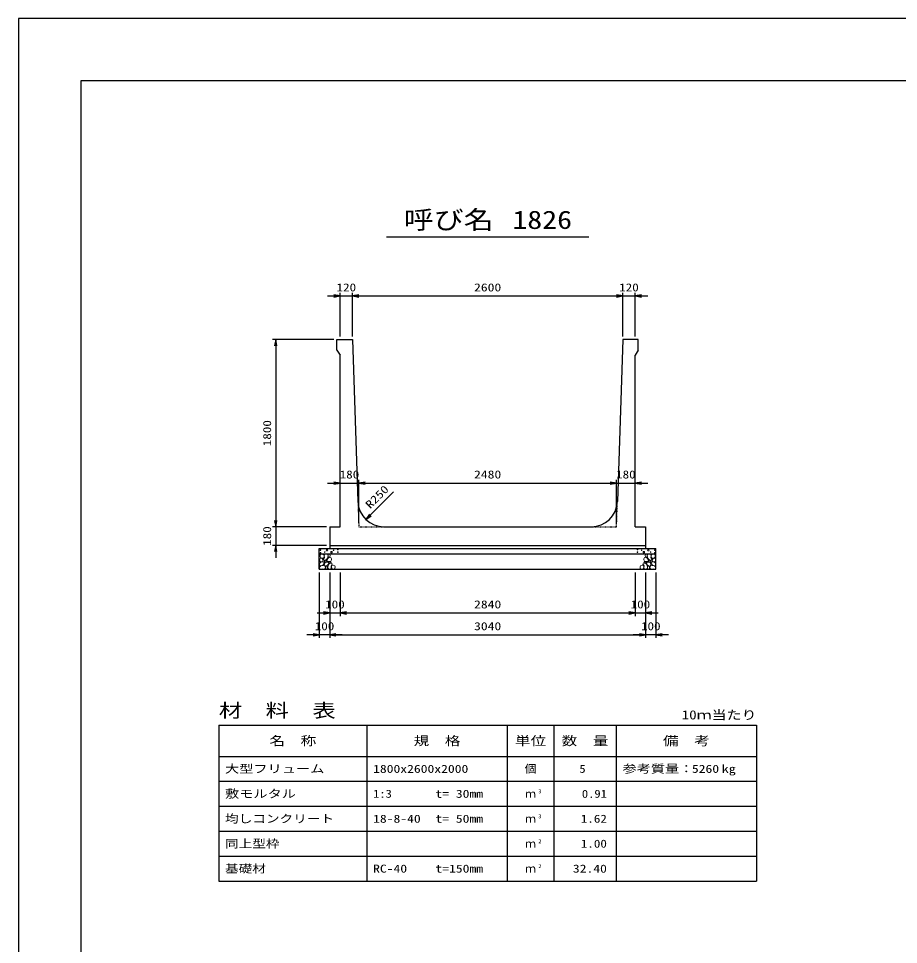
# Model space of a CAD drawing. Units: millimetres at full size. Extents: x 0 to 25230, y 0 to 17820.
# Drawn here: x 0 to 8469, y 8910 to 17820 of the extents above; entities that cross this region are included whole.
import ezdxf
from ezdxf.enums import TextEntityAlignment as Align

# ---------------------------------------------------------------- set-up
doc = ezdxf.new("R2010")
doc.units = ezdxf.units.MM
doc.linetypes.add('DASHED_SPACED', pattern=[12, 6, -6])
for name, color, linetype, lineweight in [('0_2', 7, 'Continuous', 25), ('D-DCR-HCHn', 4, 'Continuous', 9), ('D-MTR-FRAM', 7, 'Continuous', 25), ('D-MTR-LINE', 7, 'Continuous', 25), ('D-STR-DIM', 7, 'Continuous', 25), ('D-STR-STRn', 1, 'Continuous', 25), ('D-TTL', 2, 'Continuous', 25), ('D-TTL-TXT', 7, 'Continuous', 25)]:
    doc.layers.add(name, color=color, linetype=linetype, lineweight=lineweight)
doc.layers.add('D-MTR', color=7, linetype='Continuous')
doc.layers.add('D-MTR-TXT', color=7, linetype='Continuous')
doc.styles.add('ＭＳ ゴシック', font='')
doc.styles.get('ＭＳ ゴシック').set_extended_font_data('MS Gothic')

# ---------------------------------------------------------------- blocks, each defined once
blk = doc.blocks.new('open_arrow')
at = {"color": 0, "linetype": 'Continuous', "lineweight": -2}
blk.add_lwpolyline([(7.5, 1.25), (0, 0), (7.5, -1.25)], dxfattribs=at)

msp = doc.modelspace()

# ---------------------------------------------------------------- linework, layer by layer
at = {"layer": '0_2'}
for p, q in [((2995, 12490), (2995, 12070)), ((3095, 12490), (3095, 12070)), ((3095, 12490), (3095, 12070)), ((5935, 12490), (5935, 12070)), ((2875, 12100), (3215, 12100)), ((3095, 12100), (5935, 12100))]:
    msp.add_line(p, q, dxfattribs=at)
at = {"layer": 'D-DCR-HCHn'}
for points in [[(2933.399, 12663.696), (2917.796, 12667.163), (2903.928, 12660.228), (2902.194, 12644.626), (2905.661, 12632.491), (2922.997, 12627.29), (2935.132, 12627.29), (2940.333, 12635.958), (2940.333, 12655.028)], [(2947.267, 12665.429), (2942.067, 12649.827), (2943.8, 12632.491), (2931.665, 12613.421), (2947.267, 12604.753), (2964.603, 12613.421), (2975.005, 12627.29), (2978.472, 12649.827), (2975.005, 12661.962), (2964.603, 12667.163)], [(2980.206, 12661.962), (2980.206, 12641.159), (2988.874, 12635.958), (2997.542, 12641.159), (2999.275, 12653.294), (2997.542, 12663.696), (2985.407, 12667.163)], [(6049.794, 12661.962), (6049.794, 12641.159), (6041.126, 12635.958), (6032.458, 12641.159), (6030.725, 12653.294), (6032.458, 12663.696), (6044.593, 12667.163)], [(6082.733, 12665.429), (6087.933, 12649.827), (6086.2, 12632.491), (6098.335, 12613.421), (6082.733, 12604.753), (6065.397, 12613.421), (6054.995, 12627.29), (6051.528, 12649.827), (6054.995, 12661.962), (6065.397, 12667.163)], [(6096.601, 12663.696), (6112.204, 12667.163), (6126.072, 12660.228), (6127.806, 12644.626), (6124.339, 12632.491), (6107.003, 12627.29), (6094.868, 12627.29), (6089.667, 12635.958), (6089.667, 12655.028)], [(2900.46, 12620.356), (2895.26, 12604.753), (2902.194, 12594.352), (2919.53, 12592.618), (2931.366, 12597.699), (2926.464, 12609.954), (2929.932, 12616.889), (2922.997, 12623.823), (2912.596, 12627.29)], [(2933.366, 12562.757), (2946.208, 12582.019), (2944.603, 12586.834), (2926.946, 12591.65), (2910.894, 12590.045), (2899.658, 12580.414), (2898.052, 12569.177), (2899.658, 12557.941), (2912.499, 12554.731)], [(2950.735, 12604.753), (2942.067, 12597.819), (2945.534, 12592.618), (2957.669, 12592.618), (2962.87, 12594.352), (2966.337, 12601.286), (2961.136, 12606.487)], [(2978.311, 12562.757), (2986.337, 12582.019), (2979.916, 12590.045), (2960.654, 12590.045), (2952.628, 12586.834), (2944.603, 12575.598), (2944.603, 12565.967), (2952.628, 12553.125), (2962.259, 12551.52)], [(2976.739, 12623.823), (2968.071, 12603.02), (2975.005, 12594.352), (2995.808, 12594.352), (3004.476, 12597.819), (3013.144, 12609.954), (3013.144, 12620.356), (3004.476, 12634.224), (2994.074, 12635.958)], [(3005.599, 12524.232), (3010.415, 12538.679), (3008.81, 12554.731), (3020.046, 12572.388), (3005.599, 12580.414), (2989.548, 12572.388), (2979.916, 12559.546), (2976.706, 12538.679), (2979.916, 12527.443), (2989.548, 12522.627)], [(3002.389, 12580.414), (3010.415, 12586.834), (3007.204, 12591.65), (2995.968, 12591.65), (2991.153, 12590.045), (2987.942, 12583.624), (2992.758, 12578.808)], [(6024.401, 12524.232), (6019.585, 12538.679), (6021.19, 12554.731), (6009.954, 12572.388), (6024.401, 12580.414), (6040.452, 12572.388), (6050.084, 12559.546), (6053.294, 12538.679), (6050.084, 12527.443), (6040.452, 12522.627)], [(6053.261, 12623.823), (6061.929, 12603.02), (6054.995, 12594.352), (6034.192, 12594.352), (6025.524, 12597.819), (6016.856, 12609.954), (6016.856, 12620.356), (6025.524, 12634.224), (6035.926, 12635.958)], [(6027.611, 12580.414), (6019.585, 12586.834), (6022.796, 12591.65), (6034.032, 12591.65), (6038.847, 12590.045), (6042.058, 12583.624), (6037.242, 12578.808)], [(6051.689, 12562.757), (6043.663, 12582.019), (6050.084, 12590.045), (6069.346, 12590.045), (6077.372, 12586.834), (6085.397, 12575.598), (6085.397, 12565.967), (6077.372, 12553.125), (6067.741, 12551.52)], [(6079.265, 12604.753), (6087.933, 12597.819), (6084.466, 12592.618), (6072.331, 12592.618), (6067.13, 12594.352), (6063.663, 12601.286), (6068.864, 12606.487)], [(6096.634, 12562.757), (6083.792, 12582.019), (6085.397, 12586.834), (6103.054, 12591.65), (6119.106, 12590.045), (6130.342, 12580.414), (6131.948, 12569.177), (6130.342, 12557.941), (6117.501, 12554.731)], [(6129.54, 12620.356), (6134.74, 12604.753), (6127.806, 12594.352), (6110.47, 12592.618), (6098.634, 12597.699), (6103.536, 12609.954), (6100.068, 12616.889), (6107.003, 12623.823), (6117.404, 12627.29)], [(2939.787, 12522.627), (2951.023, 12527.443), (2954.234, 12543.494), (2947.813, 12554.731), (2936.577, 12557.941), (2922.13, 12556.336), (2906.078, 12549.915), (2898.052, 12540.284), (2898.052, 12529.048), (2902.868, 12522.627), (2922.13, 12524.232)], [(2975.101, 12527.443), (2975.101, 12546.705), (2967.075, 12551.52), (2959.049, 12546.705), (2957.444, 12535.469), (2959.049, 12525.837), (2970.285, 12522.627)], [(3018.441, 12525.837), (3032.887, 12522.627), (3045.729, 12529.048), (3047.334, 12543.494), (3044.124, 12554.731), (3028.072, 12559.546), (3016.836, 12559.546), (3012.02, 12551.52), (3012.02, 12533.863)], [(6011.559, 12525.837), (5997.113, 12522.627), (5984.271, 12529.048), (5982.666, 12543.494), (5985.876, 12554.731), (6001.928, 12559.546), (6013.164, 12559.546), (6017.98, 12551.52), (6017.98, 12533.863)], [(6054.899, 12527.443), (6054.899, 12546.705), (6062.925, 12551.52), (6070.951, 12546.705), (6072.556, 12535.469), (6070.951, 12525.837), (6059.715, 12522.627)], [(6090.213, 12522.627), (6078.977, 12527.443), (6075.766, 12543.494), (6082.187, 12554.731), (6093.423, 12557.941), (6107.87, 12556.336), (6123.922, 12549.915), (6131.948, 12540.284), (6131.948, 12529.048), (6127.132, 12522.627), (6107.87, 12524.232)]]:
    msp.add_lwpolyline(points, close=True, dxfattribs=at)
for centre, radius in [((2905.727, 12703.955), 3), ((2906.869, 12678.91), 3), ((2947.292, 12685.752), 3), ((2968.336, 12703.955), 7.5), ((3011.664, 12684.961), 7.5), ((3032.708, 12703.164), 3), ((3073.131, 12710.006), 3), ((3074.273, 12684.961), 3), ((5955.727, 12684.961), 3), ((5956.869, 12710.006), 3), ((5997.292, 12703.164), 3), ((6018.336, 12684.961), 7.5), ((6061.664, 12703.955), 7.5), ((6082.708, 12685.752), 3), ((6123.131, 12678.91), 3), ((6124.273, 12703.955), 3)]:
    msp.add_circle(centre, radius, dxfattribs=at)
at = {"layer": 'D-MTR-FRAM'}
for p, q in [((1927.5, 11020), (7102.5, 11020)), ((1927.5, 11020), (1927.5, 9520)), ((7102.5, 11020), (7102.5, 9520)), ((1927.5, 9520), (7102.5, 9520))]:
    msp.add_line(p, q, dxfattribs=at)
at = {"layer": 'D-MTR-LINE'}
for p, q in [((3352.5, 11020), (3352.5, 9520)), ((4702.5, 11020), (4702.5, 9520)), ((5152.5, 11020), (5152.5, 9520)), ((5752.5, 11020), (5752.5, 9520)), ((1927.5, 10720), (7102.5, 10720)), ((1927.5, 10480), (7102.5, 10480)), ((1927.5, 10240), (7102.5, 10240)), ((1927.5, 10000), (7102.5, 10000)), ((1927.5, 9760), (7102.5, 9760))]:
    msp.add_line(p, q, dxfattribs=at)
at = {"layer": 'D-STR-DIM'}
for p, q in [((2975, 15150), (3335, 15150)), ((3095, 14760), (3095, 15180)), ((3215, 14760), (3215, 15180)), ((3215, 14760), (3215, 15180)), ((3215, 15150), (5815, 15150)), ((5695, 15150), (6055, 15150)), ((5815, 14760), (5815, 15180)), ((5815, 14760), (5815, 15180)), ((5935, 14760), (5935, 15180)), ((3035, 14730), (2445, 14730)), ((2475, 14730), (2475, 12930)), ((3275, 12960), (3275, 13380)), ((3275, 12960), (3275, 13380)), ((5755, 12960), (5755, 13380)), ((5755, 12960), (5755, 13380)), ((2975, 13350), (3395, 13350)), ((3275, 13350), (5755, 13350)), ((5635, 13350), (6055, 13350)), ((3342.998, 13000.303), (3608.163, 13265.468)), ((2475, 13050), (2475, 12630)), ((2965, 12930), (2445, 12930)), ((2965, 12930), (2445, 12930)), ((2965, 12750), (2445, 12750)), ((2895, 12490), (2895, 11860)), ((2995, 12490), (2995, 11860)), ((2995, 12490), (2995, 11860)), ((5935, 12490), (5935, 12070)), ((6035, 12490), (6035, 11860)), ((6035, 12490), (6035, 11860)), ((6035, 12490), (6035, 12070)), ((6135, 12490), (6135, 11860)), ((5815, 12100), (6155, 12100)), ((3115, 11890), (2775, 11890)), ((2995, 11890), (6035, 11890)), ((6255, 11890), (5915, 11890))]:
    msp.add_line(p, q, dxfattribs=at)
at = {"layer": 'D-STR-STRn'}
for p, q in [((3065, 14730), (3215, 14730)), ((3065, 14630), (3065, 14730)), ((3215, 14730), (3266.944, 13171.671)), ((5815, 14730), (5763.056, 13171.671)), ((5965, 14730), (5815, 14730)), ((5965, 14630), (5965, 14730)), ((3065, 14630), (3095, 14580)), ((5965, 14630), (5935, 14580)), ((3095, 12930), (3095, 14580)), ((5935, 12930), (5935, 14580)), ((2995, 12930), (2995, 12750)), ((2995, 12930), (3095, 12930)), ((3516.806, 12930), (5513.194, 12930)), ((5935, 12930), (6035, 12930)), ((6035, 12930), (6035, 12750)), ((2995, 12750), (6035, 12750)), ((2995, 12750), (2995, 12720)), ((6035, 12750), (6035, 12720)), ((2895, 12520), (2895, 12720)), ((2895, 12720), (6135, 12720)), ((2895, 12670), (6135, 12670)), ((6135, 12520), (6135, 12720)), ((2895, 12520), (6135, 12520))]:
    msp.add_line(p, q, dxfattribs=at)
at = {"layer": 'D-STR-STRn', "color": 2, "linetype": 'DASHED_SPACED'}
for p, q in [((3266.944, 13171.671), (3275, 12930)), ((5755, 12930), (5763.056, 13171.671)), ((3275, 12930), (3516.806, 12930)), ((5513.194, 12930), (5755, 12930))]:
    msp.add_line(p, q, dxfattribs=at)
at = {"layer": 'D-STR-STRn'}
for centre, start, end in [((3516.806, 13180), 181.90915, 270), ((5513.194, 13180), 270, 358.09085)]:
    msp.add_arc(centre, 250, start, end, dxfattribs=at)
at = {"layer": 'D-TTL'}
for points in [[(0, 0), (25230, 0), (25230, 17820), (0, 17820)], [(600, 600), (24630, 600), (24630, 17220), (600, 17220)]]:
    msp.add_lwpolyline(points, close=True, dxfattribs=at)
at = {"layer": 'D-TTL-TXT'}
msp.add_line((3540, 15720), (5490, 15720), dxfattribs=at)

# ---------------------------------------------------------------- block references
at = {"layer": '0_2', "xscale": 8, "yscale": 8, "rotation": 180}
for p in [(2995, 12100), (5935, 12100)]:
    msp.add_blockref('open_arrow', p, dxfattribs=at)
at = {"layer": '0_2', "xscale": 8, "yscale": 8}
msp.add_blockref('open_arrow', (3095, 12100), dxfattribs=at)
msp.add_blockref('open_arrow', (3095, 12100), dxfattribs=at)
at = {"layer": 'D-STR-DIM', "xscale": 8, "yscale": 8}
for p, rotation in [((3095, 15150), 180), ((5815, 15150), 180), ((5815, 15150), 180), ((2475, 14730), 270), ((3095, 13350), 180), ((5755, 13350), 180), ((5755, 13350), 180), ((3342.998, 13000.303), 45), ((2475, 12930), 90), ((2475, 12930), 90), ((2475, 12750), 270), ((5935, 12100), 180), ((2895, 11890), 180), ((6035, 11890), 180), ((6035, 11890), 180)]:
    msp.add_blockref('open_arrow', p, dxfattribs=dict(at, rotation=rotation))
for p in [(3215, 15150), (3215, 15150), (5935, 15150), (3275, 13350), (3275, 13350), (5935, 13350), (6035, 12100), (2995, 11890), (2995, 11890), (6135, 11890)]:
    msp.add_blockref('open_arrow', p, dxfattribs=at)

# ---------------------------------------------------------------- texts
at = {"layer": '0_2', "style": 'ＭＳ ゴシック'}
for s, width, p in [('100', 1.2, (3045, 12182.5)), ('2840', 1.25, (4515, 12182.5))]:
    msp.add_text(s, height=76.98, dxfattribs=dict(at, width=width)).set_placement(p, align=Align.MIDDLE_CENTER)
at = {"layer": 'D-MTR', "style": 'ＭＳ ゴシック', "width": 1.25}
msp.add_text('材\u3000料\u3000表', height=132, dxfattribs=at).set_placement((1927.5, 11056), align=Align.BOTTOM_LEFT)
at = {"layer": 'D-MTR', "style": 'ＭＳ ゴシック', "width": 1.2}
msp.add_text('10ｍ当たり', height=87.98, dxfattribs=at).set_placement((7102.5, 11049), align=Align.BOTTOM_RIGHT)
at = {"layer": 'D-MTR-TXT', "style": 'ＭＳ ゴシック'}
for s, height, width, p in [('名\u3000称', 87.98, 1.25, (2640, 10870)), ('規\u3000格', 87.98, 1.25, (4027.5, 10870)), ('単位', 87.98, 1.25, (4927.5, 10870)), ('数\u3000量', 87.98, 1.25, (5452.5, 10870)), ('備\u3000考', 87.98, 1.25, (6427.5, 10870)), ('個', 76.98, 1.1, (4927.5, 10600))]:
    msp.add_text(s, height=height, dxfattribs=dict(at, width=width)).set_placement(p, align=Align.MIDDLE_CENTER)
for s, width, p in [('大型フリューム', 1.3, (1987.5, 10600)), ('1800x2600x2000', 1.25, (3412.5, 10600)), ('参考質量：    kg', 1.3, (5812.5, 10600)), ('敷モルタル', 1.3, (1987.5, 10360)), ('1:3', 1.15, (3412.5, 10360)), ('t= 30mm', 1.25, (4012.5, 10360)), ('均しコンクリート', 1.25, (1987.5, 10120)), ('18-8-40', 1.25, (3412.5, 10120)), ('t= 50mm', 1.25, (4012.5, 10120)), ('同上型枠', 1.25, (1987.5, 9880)), ('基礎材', 1.25, (1987.5, 9640)), ('RC-40', 1.25, (3412.5, 9640)), ('t=150mm', 1.25, (4012.5, 9640))]:
    msp.add_text(s, height=76.98, dxfattribs=dict(at, width=width)).set_placement(p, align=Align.MIDDLE_LEFT)
for s, width, p in [('5', 1.15, (5457.83, 10600)), ('5260', 1.25, (6742.5, 10600)), ('0.91', 1.15, (5662.5, 10360)), ('1.62', 1.2, (5662.5, 10120)), ('1.00', 1.2, (5662.5, 9880)), ('32.40', 1.25, (5662.5, 9640))]:
    msp.add_text(s, height=76.98, dxfattribs=dict(at, width=width)).set_placement(p, align=Align.MIDDLE_RIGHT)
for p in [(4927.5, 10360), (4927.5, 10120), (4927.5, 9880), (4927.5, 9640)]:
    msp.add_text('ｍ', height=76.98, dxfattribs=at).set_placement(p, align=Align.MIDDLE_CENTER)
at = {"layer": 'D-MTR-TXT', "style": 'ＭＳ ゴシック', "width": 1.15}
for s, p in [('3', (5002.5, 10353)), ('3', (5002.5, 10113)), ('2', (5002.5, 9873)), ('2', (5002.5, 9633))]:
    msp.add_text(s, height=38.49, dxfattribs=at).set_placement(p, align=Align.BOTTOM_LEFT)
at = {"layer": 'D-STR-DIM', "style": 'ＭＳ ゴシック'}
for s, width, p in [('120', 1.2, (3155, 15232.5)), ('2600', 1.25, (4515, 15232.5)), ('120', 1.2, (5875, 15232.5)), ('180', 1.2, (3185, 13432.5)), ('2480', 1.25, (4515, 13432.5)), ('180', 1.2, (5845, 13432.5)), ('100', 1.2, (5985, 12182.5)), ('100', 1.2, (2945, 11972.5)), ('3040', 1.25, (4515, 11972.5)), ('100', 1.2, (6085, 11972.5))]:
    msp.add_text(s, height=76.98, dxfattribs=dict(at, width=width)).set_placement(p, align=Align.MIDDLE_CENTER)
at = {"layer": 'D-STR-DIM', "style": 'ＭＳ ゴシック', "width": 1.2}
for s, p in [('1800', (2392.5, 13830)), ('180', (2392.5, 12840))]:
    msp.add_text(s, height=76.98, rotation=90, dxfattribs=at).set_placement(p, align=Align.MIDDLE_CENTER)
at = {"layer": 'D-STR-DIM', "style": 'ＭＳ ゴシック', "width": 1.25}
msp.add_text('R250', height=76.98, rotation=45, dxfattribs=at).set_placement((3401.408, 13081.34), align=Align.BOTTOM_LEFT)
at = {"layer": 'D-TTL-TXT', "style": 'ＭＳ ゴシック', "width": 1.2}
for s, p in [('呼び名', (4140, 15742.5)), ('1826', (5040, 15742.5))]:
    msp.add_text(s, height=176, dxfattribs=at).set_placement(p, align=Align.BOTTOM_CENTER)

doc.saveas('drawing.dxf')
